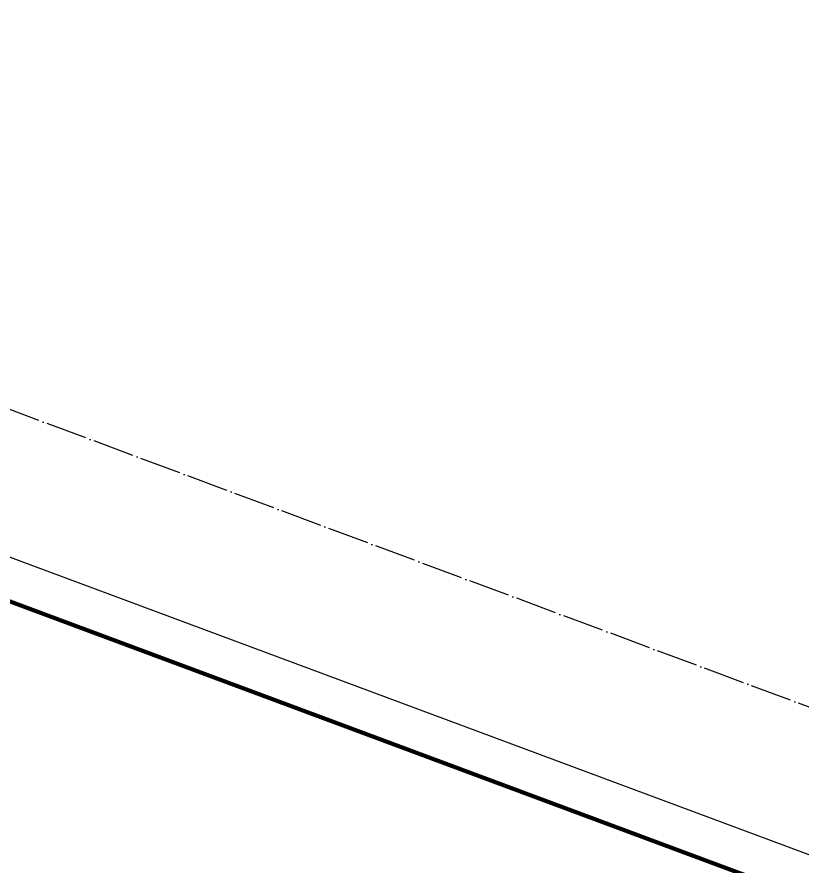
# Model space of a CAD drawing. Header units: millimetres. Extents: x 600121811 to 600690586, y 3472921280 to 3473279938.
# Drawn here: x 600557999 to 600595900, y 3473119175 to 3473160192 of the extents above; entities that cross this region are included whole.
import ezdxf

# ---------------------------------------------------------------- set-up
doc = ezdxf.new("R2010")
doc.units = ezdxf.units.MM
doc.header["$LTSCALE"] = 1000
doc.linetypes.add('AX-MALL-GIRD-200$0$DOTE', pattern=[2.42, 2, -0.2, 0.02, -0.2])
for name, color, linetype in [('AX-MALL-GIRD-200$0$A-Grid', 222, 'AX-MALL-GIRD-200$0$DOTE'), ('AX-MALL-GJ-200$0$A-Anno-Note', 241, 'CONTINUOUS'), ('AX-MALL-GJ-200$0$X-Tlbk', 4, 'CONTINUOUS'), ('AX-MALL-WALL-GJ$0$A-SEE', 254, 'CONTINUOUS')]:
    doc.layers.add(name, color=color, linetype=linetype)

# ---------------------------------------------------------------- blocks, each defined once
blk = doc.blocks.new('AX-MALL-GIRD-200')
at = {"layer": 'AX-MALL-GIRD-200$0$A-Grid'}
blk.add_lwpolyline([(600121810.7, 3473109514.7), (600627098, 3472921280.3), (600690585.7, 3473091703.7), (600185298.4, 3473279938)], close=True, dxfattribs=at)
blk = doc.blocks.new('AX-MALL-WALL-GJ')
at = {"layer": 'AX-MALL-WALL-GJ$0$A-SEE'}
blk.add_blockref('AX-MALL-GIRD-200', (0, 0), dxfattribs=at)

msp = doc.modelspace()

# ---------------------------------------------------------------- linework, layer by layer
at = {"layer": 'AX-MALL-GJ-200$0$X-Tlbk'}
msp.add_lwpolyline([(600182351, 3473094412), (600600292, 3472938717), (600659010, 3473096335), (600241068, 3473252031)], close=True, dxfattribs=at)
at = {"layer": 'AX-MALL-GJ-200$0$X-Tlbk', "const_width": 200}
msp.add_lwpolyline([(600187735, 3473094541), (600599116, 3472941289), (600656437, 3473095159), (600245056, 3473248411)], close=True, dxfattribs=at)

# ---------------------------------------------------------------- block references
at = {"layer": 'AX-MALL-GJ-200$0$A-Anno-Note'}
msp.add_blockref('AX-MALL-WALL-GJ', (0, 0), dxfattribs=at)

doc.saveas('drawing.dxf')
